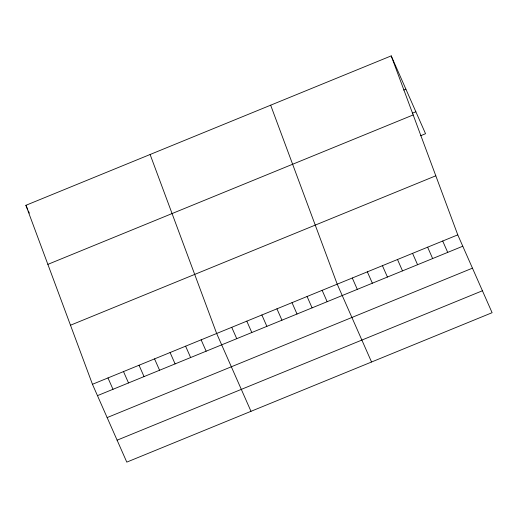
<?xml version="1.0" encoding="UTF-8"?>
<svg xmlns="http://www.w3.org/2000/svg" width="518" height="518" viewBox="0 0 518 518"><rect width="100%" height="100%" fill="white"/><g stroke="black" fill="none" stroke-linecap="round" stroke-linejoin="round"><path stroke-width="0.78" d="M391.213 55.879L457.77 234.861L492.1 312.697L126.787 462.121L92.457 384.285L25.9 205.303L391.213 55.879L425.543 133.715L420.525 135.768M403.749 90.061L405.905 89.18M412.283 113.248L415.87 111.778M47.863 264.368L413.176 114.944M70.493 325.22L435.806 175.796M92.457 384.285L457.77 234.861M97.468 395.648L462.781 246.225M107.142 417.586L472.455 268.162M117.107 440.183L482.426 290.76M442.702 241.025L447.714 252.389M427.635 247.19L432.647 258.553M412.561 253.354L417.573 264.717M397.494 259.518L402.505 270.882M382.426 265.682L387.438 277.046M367.353 271.84L372.364 283.204M352.285 278.004L357.297 289.368M371.548 362.004L337.218 284.168L270.661 105.193M322.144 290.333L327.156 301.696M307.077 296.497L312.089 307.86M292.01 302.661L297.021 314.025M276.936 308.825L281.954 320.189M261.868 314.989L266.88 326.353M246.801 321.154L251.813 332.517M231.734 327.318L236.745 338.681M250.99 411.318L216.66 333.482L150.11 154.5M201.133 339.827L206.145 351.191M185.612 346.179L190.624 357.543M170.085 352.531L175.097 363.895M154.558 358.883L159.57 370.247M139.031 365.235L144.043 376.599M123.504 371.581L128.516 382.944M107.977 377.933L112.995 389.296M25.9 205.303L27.778 209.563M28.406 210.988L29.345 213.118"/></g></svg>
